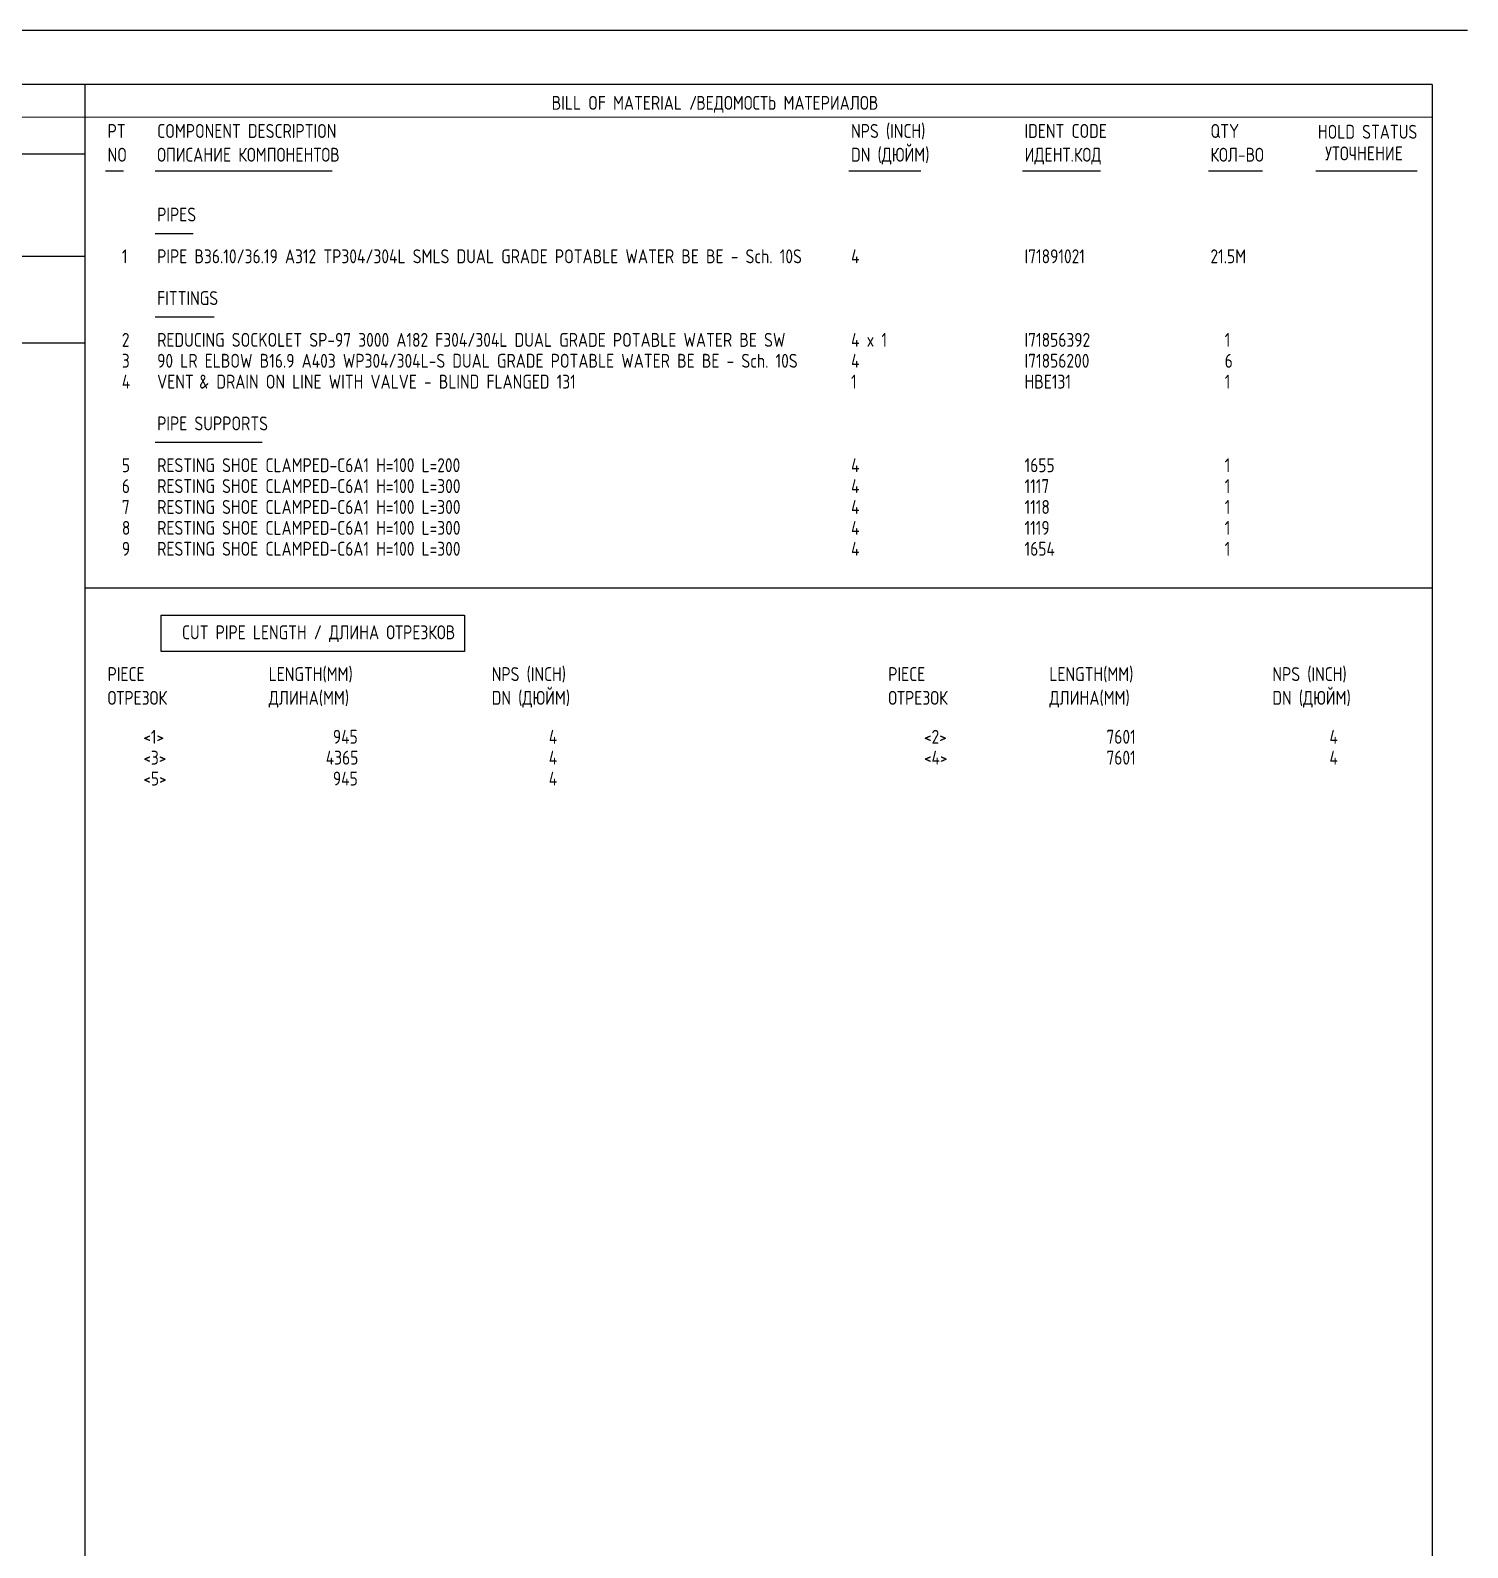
# Model space of a CAD drawing. Extents: x -1005 to 594, y -998 to 420.
# Drawn here: x 395.2 to 594, y 210 to 420 of the extents above; entities that cross this region are included whole.
import ezdxf

# ---------------------------------------------------------------- set-up
doc = ezdxf.new("R2010")
doc.units = 0
doc.styles.add('TTFN17', font='GOST type A')

msp = doc.modelspace()

# ---------------------------------------------------------------- linework, layer by layer
at = {"layer": 'GT_1', "flags": 128}
for points in [[(594, 420), (0, 420)], [(589.1, 412.5), (25.4, 412.5)], [(402.7, 412.5), (402.7, 7.5)], [(589.1, 412.5), (589.1, 7.5)], [(589.1, 408), (162.7, 407.9)], [(190.3, 402.9), (402.7, 402.9)], [(408.046, 400.531), (405.557, 400.531)], [(436.894, 400.531), (412.414, 400.531)], [(518.373, 400.531), (508.414, 400.531)], [(543.202, 400.531), (532.414, 400.531)], [(565.597, 400.531), (558.129, 400.531)], [(587, 400.5), (573, 400.5)], [(417.669, 391.854), (412.414, 391.854)], [(402.7, 388.7), (226.9, 388.7)], [(420.573, 380.289), (412.414, 380.289)], [(402.7, 376.7), (25.4, 376.7)], [(427.211, 362.942), (412.414, 362.942)], [(402.7, 342.863), (589, 342.863)], [(413.271, 339.078), (455.204, 339.078), (455.204, 334.031), (413.271, 334.031), (413.271, 339.078)]]:
    msp.add_lwpolyline(points, dxfattribs=at)

# ---------------------------------------------------------------- texts
at = {"layer": 'GT_1', "style": 'TTFN17'}
for s, p in [('BILL OF MATERIAL /', (467.289, 409)), ('ВЕДОМОСТЬ МАТЕРИАЛОВ', (487.289, 409)), ('PT', (405.846, 405.109)), ('COMPONENT DESCRIPTION', (412.703, 405.109)), ('NPS (INCH)', (508.703, 405.109)), ('IDENT CODE', (532.703, 405.109)), ('QTY', (558.417, 405.109)), ('HOLD STATUS', (573.289, 405)), ('NO', (405.846, 401.822)), ('ОПИСАНИЕ КОМПОНЕНТОВ', (412.703, 401.822)), ('DN (ДЮЙМ)', (508.703, 401.822)), ('ИДЕНТ.КОД', (532.703, 401.822)), ('КОЛ-ВО', (558.417, 401.822)), ('УТОЧНЕНИЕ', (574.289, 402)), ('PIPES', (412.703, 393.544)), ('  1', (405.846, 387.762)), ('PIPE B36.10/36.19 A312 TP304/304L SMLS DUAL GRADE POTABLE WATER BE BE - Sch. 10S', (412.703, 387.762)), ('4', (508.703, 387.762)), ('I71891021', (532.703, 387.762)), ('21.5M', (558.417, 387.762)), ('FITTINGS', (412.703, 381.98)), ('  2', (405.846, 376.197)), ('REDUCING SOCKOLET SP-97 3000 A182 F304/304L DUAL GRADE POTABLE WATER BE SW', (412.703, 376.197)), ('4 x 1', (508.703, 376.197)), ('I71856392', (532.703, 376.197)), ('  1', (558.417, 376.197)), ('  3', (405.846, 373.306)), ('90 LR ELBOW B16.9 A403 WP304/304L-S DUAL GRADE POTABLE WATER BE BE - Sch. 10S', (412.703, 373.306)), ('4', (508.703, 373.306)), ('I71856200', (532.703, 373.306)), ('  6', (558.417, 373.306)), ('  4', (405.846, 370.415)), ('VENT', (412.703, 370.415)), ('& DRAIN ON LINE WITH VALVE - BLIND FLANGED 131', (418.513, 370.415)), ('1', (508.703, 370.415)), ('HBE131', (532.703, 370.415)), ('  1', (558.417, 370.415)), ('PIPE SUPPORTS', (412.703, 364.633)), ('  5', (405.846, 358.85)), ('RESTING SHOE CLAMPED-C6A1 H=100 L=200', (412.703, 358.85)), ('4', (508.703, 358.85)), ('1655', (532.703, 358.85)), ('  1', (558.417, 358.85)), ('  6', (405.846, 355.959)), ('RESTING SHOE CLAMPED-C6A1 H=100 L=300', (412.703, 355.959)), ('4', (508.703, 355.959)), ('1117', (532.703, 355.959)), ('  1', (558.417, 355.959)), ('  7', (405.846, 353.068)), ('RESTING SHOE CLAMPED-C6A1 H=100 L=300', (412.703, 353.068)), ('4', (508.703, 353.068)), ('1118', (532.703, 353.068)), ('  1', (558.417, 353.068)), ('  8', (405.846, 350.177)), ('RESTING SHOE CLAMPED-C6A1 H=100 L=300', (412.703, 350.177)), ('4', (508.703, 350.177)), ('1119', (532.703, 350.177)), ('  1', (558.417, 350.177)), ('  9', (405.846, 347.286)), ('RESTING SHOE CLAMPED-C6A1 H=100 L=300', (412.703, 347.286)), ('4', (508.703, 347.286)), ('1654', (532.703, 347.286)), ('  1', (558.417, 347.286)), ('CUT PIPE LENGTH / ДЛИНА ОТРЕЗКОВ', (416.132, 335.721)), ('PIECE', (405.846, 329.939)), ('LENGTH(MM)', (428.132, 329.939)), ('NPS (INCH)', (458.989, 329.939)), ('PIECE', (513.846, 329.939)), ('LENGTH(MM)', (536.132, 329.939)), ('NPS (INCH)', (566.989, 329.939)), ('ОТРЕЗОК', (405.846, 326.652)), ('ДЛИНА(MM)', (428.132, 326.652)), ('DN (ДЮЙМ)', (458.989, 326.652)), ('ОТРЕЗОК', (513.846, 326.652)), ('ДЛИНА(MM)', (536.132, 326.652)), ('DN (ДЮЙМ)', (566.989, 326.652)), ('     <1>', (405.846, 321.265)), ('         945', (428.132, 321.265)), ('        4', (458.989, 321.265)), ('     <2>', (513.846, 321.265)), ('        7601', (536.132, 321.265)), ('        4', (566.989, 321.265)), ('     <3>', (405.846, 318.374)), ('        4365', (428.132, 318.374)), ('        4', (458.989, 318.374)), ('     <4>', (513.846, 318.374)), ('        7601', (536.132, 318.374)), ('        4', (566.989, 318.374)), ('     <5>', (405.846, 315.483)), ('         945', (428.132, 315.483)), ('        4', (458.989, 315.483))]:
    msp.add_text(s, height=1.925, dxfattribs=at).set_placement(p)

doc.saveas('drawing.dxf')
